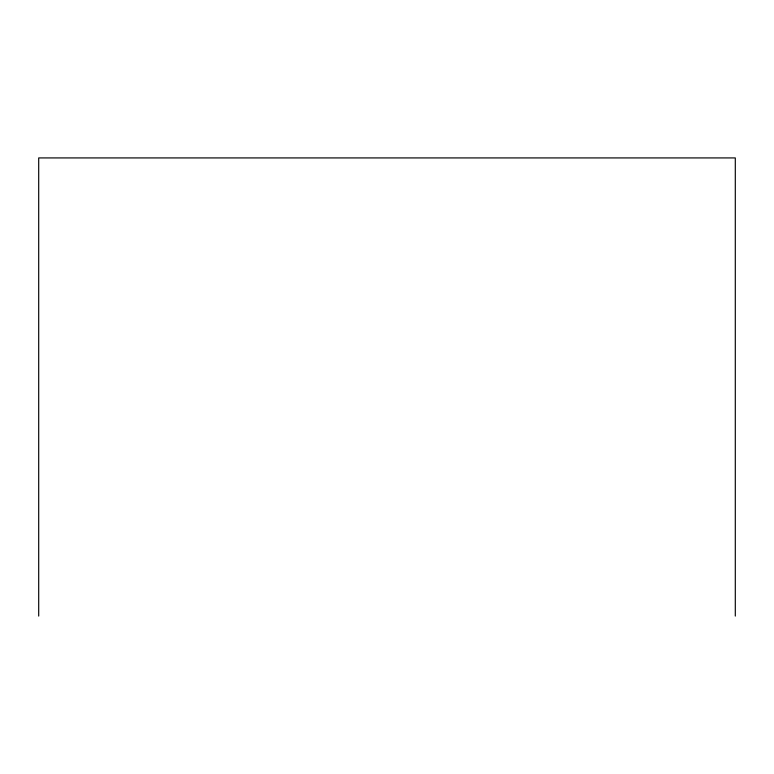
<?xml version="1.0" encoding="UTF-8"?>
<svg xmlns="http://www.w3.org/2000/svg" width="774" height="774" viewBox="0 0 774 774"><rect width="100%" height="100%" fill="white"/><g stroke="black" fill="none" stroke-linecap="round" stroke-linejoin="round"><path stroke-width="1.16" d="M735.3 616.075L735.3 157.925L38.7 157.925L38.7 616.075"/></g></svg>
